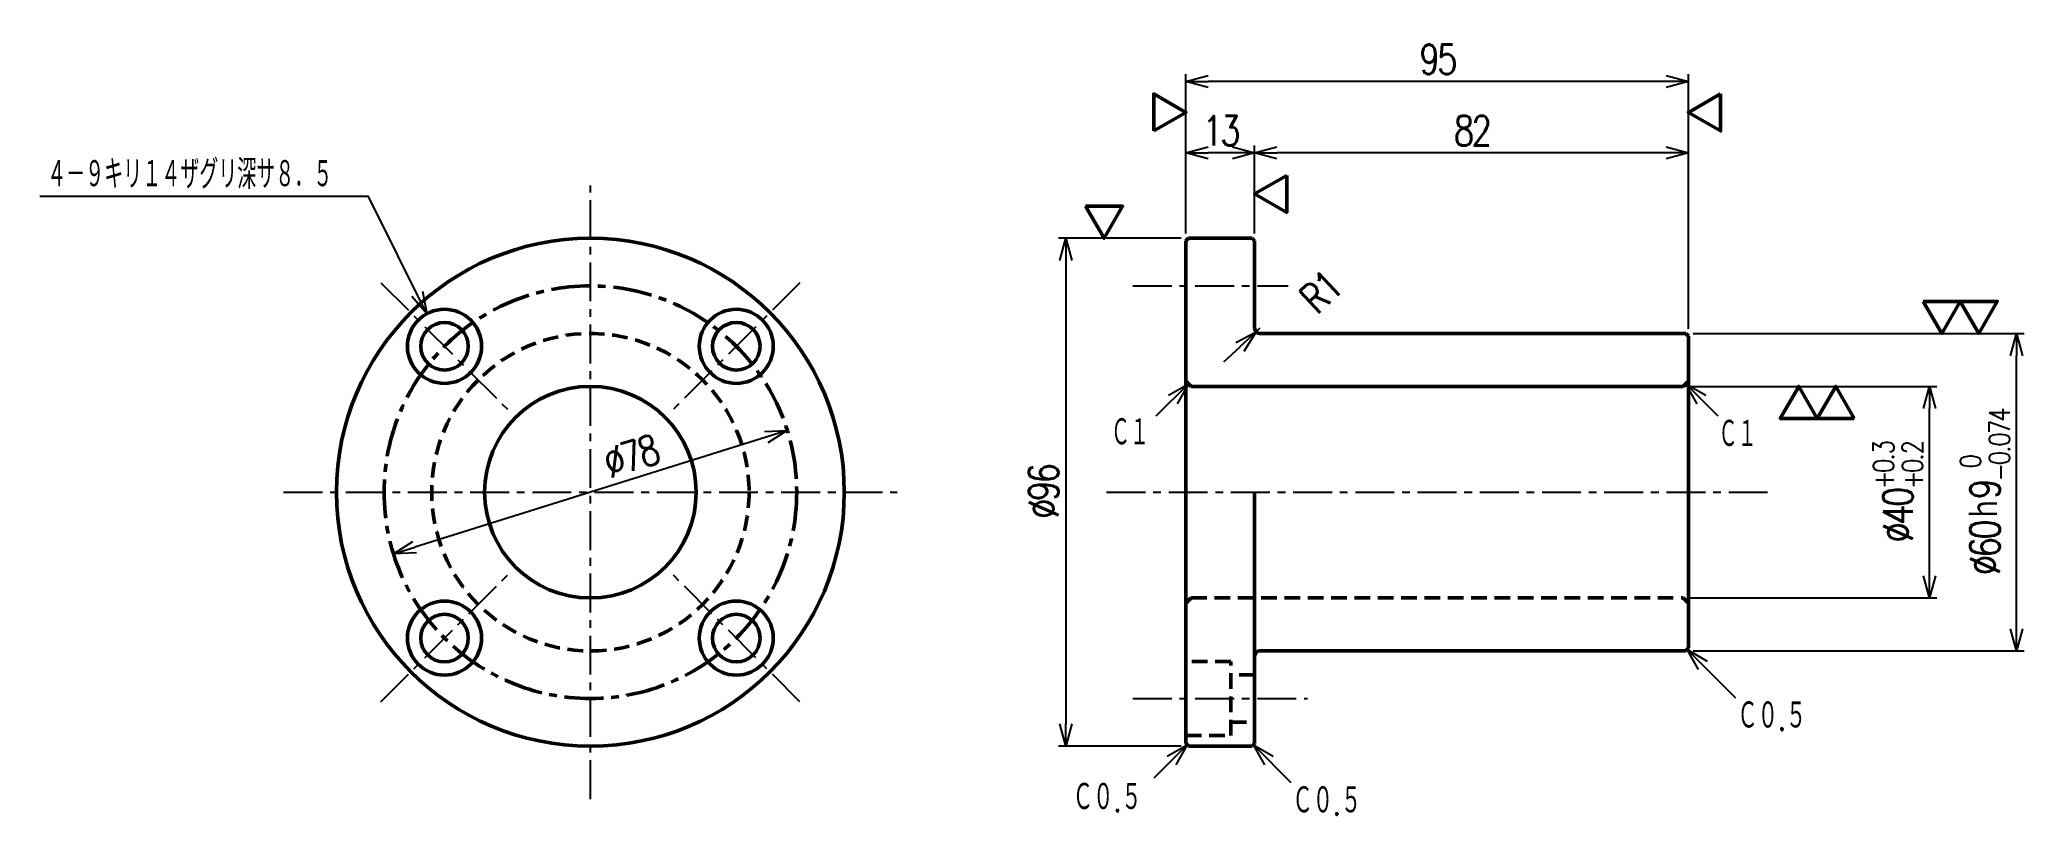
# Model space of a CAD drawing. Header units: millimetres. Extents: x -217 to 159, y -61 to 86.
import ezdxf

# ---------------------------------------------------------------- set-up
doc = ezdxf.new("R2010")
doc.units = ezdxf.units.MM
doc.header["$LTSCALE"] = 0.231496
doc.linetypes.add('CENTER', pattern=[50.8, 31.75, -6.35, 6.35, -6.35])
doc.linetypes.add('DASHED', pattern=[19.05, 12.7, -6.35])
doc.layers.add('NoLayerName_001', color=7, linetype='Continuous')
doc.layers.add('NoLayerName_002', color=7, linetype='Continuous')
doc.styles.get("Standard").update_dxf_attribs({"font": 'txt', "bigfont": 'extfont2'})
doc.dimstyles.get("Standard").update_dxf_attribs({"dimtxt": 2.5, "dimasz": 2.5, "dimexe": 1.25, "dimexo": 0.625, "dimtad": 1, "dimdec": 3, "dimzin": 0, "dimdsep": 46, "dimtxsty": 'Standard', "dimcen": 2.5, "dimadec": 0, "dimazin": 0, "dimtfac": 0.75, "dimtdec": 3, "dimtmove": 0, "dimatfit": 3, "dimfxl": 1, "dimarcsym": 0})

# ---------------------------------------------------------------- blocks, each defined once
blk = doc.blocks.new('_OPEN30')
at = {"color": 0, "linetype": 'ByBlock', "lineweight": -2}
for p, q in [((-1, 0.267949), (0, 0)), ((0, 0), (-1, -0.267949)), ((0, 0), (-1, 0))]:
    blk.add_line(p, q, dxfattribs=at)
blk = doc.blocks.new('*D15')
at = {"layer": 'Defpoints', "color": 0}
for p in [(13, 64.13), (13, 47.5), (95, 29.5)]:
    blk.add_point(p, dxfattribs=at)
at = {"layer": 'NoLayerName_001', "color": 0, "linetype": 'Continuous', "lineweight": 25}
for p, q in [((13, 48.9), (13, 65.53)), ((90.8, 64.13), (17.2, 64.13)), ((95, 30.9), (95, 65.53))]:
    blk.add_line(p, q, dxfattribs=at)
at = {"layer": 'NoLayerName_001', "color": 0, "lineweight": 25, "xscale": 4.2, "yscale": 4.2, "zscale": 4.2}
for p, rotation in [((13, 64.13), 180), ((95, 64.13), 360)]:
    blk.add_blockref('_OPEN30', p, dxfattribs=dict(at, rotation=rotation))
at = {"layer": 'NoLayerName_001', "color": 2, "lineweight": 50, "insert": (54, 68.33), "char_height": 5.6, "attachment_point": 5}
blk.add_mtext('\\W0.8000;\\T0.8750;82', dxfattribs=at)
blk = doc.blocks.new('*D16')
at = {"layer": 'Defpoints', "color": 0}
for p in [(0, 64.13), (0, 47.5), (13, 47.5)]:
    blk.add_point(p, dxfattribs=at)
at = {"layer": 'NoLayerName_001', "color": 0, "linetype": 'Continuous', "lineweight": 25}
for p, q in [((0, 48.9), (0, 65.53)), ((8.8, 64.13), (4.2, 64.13)), ((13, 48.9), (13, 65.53))]:
    blk.add_line(p, q, dxfattribs=at)
at = {"layer": 'NoLayerName_001', "color": 0, "lineweight": 25, "xscale": 4.2, "yscale": 4.2, "zscale": 4.2, "rotation": 180}
blk.add_blockref('_OPEN30', (0, 64.13), dxfattribs=at)
at = {"layer": 'NoLayerName_001', "color": 0, "lineweight": 25, "xscale": 4.2, "yscale": 4.2, "zscale": 4.2}
blk.add_blockref('_OPEN30', (13, 64.13), dxfattribs=at)
at = {"layer": 'NoLayerName_001', "color": 2, "lineweight": 50, "insert": (6.5, 68.33), "char_height": 5.6, "attachment_point": 5}
blk.add_mtext('\\W0.8000;\\T0.8750;13', dxfattribs=at)
blk = doc.blocks.new('*D17')
at = {"layer": 'Defpoints', "color": 0}
for p in [(0, 77.64), (0, 47.5), (95, 29.5)]:
    blk.add_point(p, dxfattribs=at)
at = {"layer": 'NoLayerName_001', "color": 0, "linetype": 'Continuous', "lineweight": 25}
for p, q in [((0, 48.9), (0, 79.04)), ((95, 30.9), (95, 79.04)), ((90.8, 77.64), (4.2, 77.64))]:
    blk.add_line(p, q, dxfattribs=at)
at = {"layer": 'NoLayerName_001', "color": 0, "lineweight": 25, "xscale": 4.2, "yscale": 4.2, "zscale": 4.2}
for p, rotation in [((0, 77.64), 180), ((95, 77.64), 360)]:
    blk.add_blockref('_OPEN30', p, dxfattribs=dict(at, rotation=rotation))
at = {"layer": 'NoLayerName_001', "color": 2, "lineweight": 50, "insert": (47.5, 81.84), "char_height": 5.6, "attachment_point": 5}
blk.add_mtext('\\W0.8000;\\T0.8750;95', dxfattribs=at)
blk = doc.blocks.new('*D18')
at = {"layer": 'Defpoints', "color": 0}
for p in [(0.5, 48), (-22.68, -48), (0.5, -48)]:
    blk.add_point(p, dxfattribs=at)
at = {"layer": 'NoLayerName_001', "color": 0, "linetype": 'Continuous', "lineweight": 25}
for p, q in [((-0.9, 48), (-24.08, 48)), ((-22.68, 43.8), (-22.68, -43.8)), ((-0.9, -48), (-24.08, -48))]:
    blk.add_line(p, q, dxfattribs=at)
at = {"layer": 'NoLayerName_001', "color": 0, "lineweight": 25, "xscale": 4.2, "yscale": 4.2, "zscale": 4.2}
for p, rotation in [((-22.68, 48), 90.00000000000001), ((-22.68, -48), 270)]:
    blk.add_blockref('_OPEN30', p, dxfattribs=dict(at, rotation=rotation))
at = {"layer": 'NoLayerName_001', "color": 2, "lineweight": 50, "insert": (-26.88, 0), "char_height": 5.6, "attachment_point": 5, "rotation": 90}
blk.add_mtext('\\W0.8000;\\T0.8750;%%c96', dxfattribs=at)
blk = doc.blocks.new('DIM_0002')
at = {"color": 3, "linetype": 'Continuous', "lineweight": 25}
blk.add_line((14.65, 11.99), (8.5, 5.84), dxfattribs=at)
blk.add_lwpolyline([(10.89, 9.81), (14.65, 11.99), (12.48, 8.22)], dxfattribs=at)
at = {"color": 2, "linetype": 'Continuous', "lineweight": 50, "width": 0.583333}
blk.add_text('Ｃ１', height=5.6, dxfattribs=at).set_placement((0, 0))
blk = doc.blocks.new('DIM_0003')
at = {"color": 3, "linetype": 'Continuous', "lineweight": 25}
blk.add_line((0, 12.29), (6.05, 6.24), dxfattribs=at)
blk.add_lwpolyline([(2.17, 8.52), (0, 12.29), (3.77, 10.12)], dxfattribs=at)
at = {"color": 2, "linetype": 'Continuous', "lineweight": 50, "width": 0.583333}
blk.add_text('Ｃ１', height=5.6, dxfattribs=at).set_placement((6.19, 0))
blk = doc.blocks.new('DIM_0004')
at = {"color": 3, "linetype": 'Continuous', "lineweight": 25}
blk.add_line((21.63, 12.68), (15.34, 6.39), dxfattribs=at)
blk.add_lwpolyline([(17.86, 10.5), (21.63, 12.68), (19.45, 8.91)], dxfattribs=at)
at = {"color": 2, "linetype": 'Continuous', "lineweight": 50, "width": 0.622881}
blk.add_text('Ｃ０.５', height=5.6, dxfattribs=at).set_placement((0, 0))
blk = doc.blocks.new('SX_FinishSymbol_2')
at = {"color": 0, "linetype": 'ByBlock', "lineweight": -2}
for points in [[(-1, 0.866), (-0.5, 0), (0, 0.866)], [(0, 0.866), (0.5, 0), (1, 0.866)]]:
    blk.add_lwpolyline(points, close=True, dxfattribs=at)
blk = doc.blocks.new('DIM_0005')
at = {"color": 3, "linetype": 'Continuous', "lineweight": 25}
blk.add_line((0, 13.31), (7.1, 6.21), dxfattribs=at)
blk.add_lwpolyline([(2.17, 9.55), (0, 13.31), (3.77, 11.14)], dxfattribs=at)
at = {"color": 2, "linetype": 'Continuous', "lineweight": 50, "width": 0.622881}
blk.add_text('Ｃ０.５', height=5.6, dxfattribs=at).set_placement((7.39, 0))
blk = doc.blocks.new('SX_FinishSymbol_1')
at = {"color": 0, "linetype": 'ByBlock', "lineweight": -2}
blk.add_lwpolyline([(-0.5, 0.866), (0, 0), (0.5, 0.866)], close=True, dxfattribs=at)
blk = doc.blocks.new('DIM_0006')
at = {"color": 3, "linetype": 'Continuous', "lineweight": 25}
blk.add_line((0, 15.27), (9.15, 6.12), dxfattribs=at)
blk.add_lwpolyline([(2.17, 11.5), (0, 15.27), (3.77, 13.09)], dxfattribs=at)
at = {"color": 2, "linetype": 'Continuous', "lineweight": 50, "width": 0.622881}
blk.add_text('Ｃ０.５', height=5.6, dxfattribs=at).set_placement((9.5, 0))
blk = doc.blocks.new('*D26')
at = {"layer": 'Defpoints', "color": 0}
for p in [(94.5, 30), (157.03, 30), (94.5, -30)]:
    blk.add_point(p, dxfattribs=at)
at = {"layer": 'NoLayerName_001', "color": 0, "linetype": 'Continuous', "lineweight": 25}
for p, q in [((95.9, 30), (158.43, 30)), ((157.03, -25.8), (157.03, 25.8)), ((95.9, -30), (158.43, -30))]:
    blk.add_line(p, q, dxfattribs=at)
at = {"layer": 'NoLayerName_001', "color": 0, "lineweight": 25, "xscale": 4.2, "yscale": 4.2, "zscale": 4.2}
for p, rotation in [((157.03, 30), 90), ((157.03, -30), 270)]:
    blk.add_blockref('_OPEN30', p, dxfattribs=dict(at, rotation=rotation))
at = {"layer": 'NoLayerName_001', "color": 2, "lineweight": 50, "insert": (151.06, 0), "char_height": 5.6, "attachment_point": 5, "rotation": 90}
blk.add_mtext('\\A1;\\W0.8000;\\T0.8750;%%c60ｈ9{{\\H0.70x;\\A1;\\S 0^ -0.074;}}', dxfattribs=at)
blk = doc.blocks.new('*D28')
at = {"layer": 'Defpoints', "color": 0}
for p in [(13.27, 30.32), (14, 31)]:
    blk.add_point(p, dxfattribs=at)
at = {"layer": 'NoLayerName_001', "color": 0, "linetype": 'Continuous', "lineweight": 25}
for p, q in [((14, 31), (13.27, 30.32)), ((10.21, 27.44), (7.14, 24.57))]:
    blk.add_line(p, q, dxfattribs=at)
at = {"layer": 'NoLayerName_001', "color": 0, "lineweight": 25, "xscale": 4.2, "yscale": 4.2, "zscale": 4.2, "rotation": 43.17481014652017}
blk.add_blockref('_OPEN30', (13.27, 30.32), dxfattribs=at)
at = {"layer": 'NoLayerName_001', "color": 2, "lineweight": 50, "insert": (25.43, 37.78), "char_height": 5.6, "attachment_point": 5, "rotation": 43.1748}
blk.add_mtext('\\W0.8000;\\T0.8750;R1', dxfattribs=at)
blk = doc.blocks.new('_NONE')
blk = doc.blocks.new('*D29')
at = {"layer": 'Defpoints', "color": 0}
for p in [(94, 20), (140.56, 20), (94, -20)]:
    blk.add_point(p, dxfattribs=at)
at = {"layer": 'NoLayerName_001', "color": 0, "linetype": 'Continuous', "lineweight": 25}
for p, q in [((95.4, 20), (141.96, 20)), ((140.56, -15.8), (140.56, 15.8)), ((95.4, -20), (141.96, -20))]:
    blk.add_line(p, q, dxfattribs=at)
at = {"layer": 'NoLayerName_001', "color": 0, "lineweight": 25, "xscale": 4.2, "yscale": 4.2, "zscale": 4.2}
for p, rotation in [((140.56, 20), 90), ((140.56, -20), 270)]:
    blk.add_blockref('_OPEN30', p, dxfattribs=dict(at, rotation=rotation))
at = {"layer": 'NoLayerName_001', "color": 2, "lineweight": 50, "insert": (134.59, 0), "char_height": 5.6, "attachment_point": 5, "rotation": 90}
blk.add_mtext('\\A1;\\W0.8000;\\T0.8750;%%c40{\\H3.920000;\\S+0.3^ +0.2;}', dxfattribs=at)
blk = doc.blocks.new('JZB_0004')
at = {"layer": 'NoLayerName_002', "color": 7, "linetype": 'Continuous', "lineweight": 50}
for p, q in [((0.5, 96), (0, 95.5)), ((0, 48), (0, 95.5)), ((12.5, 96), (0.5, 96)), ((13, 95.5), (12.5, 96)), ((13, 79), (13, 95.5)), ((14, 78), (94.5, 78)), ((95, 77.5), (94.5, 78)), ((95, 48), (95, 77.5)), ((1, 68), (0, 69)), ((94, 68), (1, 68)), ((95, 69), (94, 68)), ((0, 48), (0, 0.5)), ((13, 48), (13, 0.5)), ((95, 48), (95, 18.5)), ((14, 18), (94.5, 18)), ((94.5, 18), (95, 18.5)), ((0, 0.5), (0.5, 0)), ((0.5, 0), (12.5, 0)), ((12.5, 0), (13, 0.5))]:
    blk.add_line(p, q, dxfattribs=at)
at = {"layer": 'NoLayerName_002', "color": 3, "linetype": 'DASHED', "lineweight": 50}
for p, q in [((0, 27), (1, 28)), ((1, 28), (94, 28)), ((94, 28), (95, 27))]:
    blk.add_line(p, q, dxfattribs=at)
at = {"layer": 'NoLayerName_002', "color": 7, "linetype": 'Continuous', "lineweight": 50}
for centre, start, end in [((14, 79), 180, 270), ((14, 17), 90, 180)]:
    blk.add_arc(centre, 1, start, end, dxfattribs=at)
blk = doc.blocks.new('JZB_0005')
at = {"layer": 'NoLayerName_002', "color": 4, "linetype": 'CENTER', "lineweight": 25}
blk.add_line((0, 0), (29.33, 0), dxfattribs=at)
blk = doc.blocks.new('JZB_0006')
at = {"layer": 'NoLayerName_002', "color": 3, "linetype": 'DASHED', "lineweight": 50}
for p, q in [((18.5, 14), (10, 14)), ((18.5, 0), (18.5, 14)), ((23, 11.5), (18.5, 11.5)), ((18.5, 2.5), (23, 2.5)), ((10, 0), (18.5, 0))]:
    blk.add_line(p, q, dxfattribs=at)
at = {"layer": 'NoLayerName_002', "color": 4, "linetype": 'CENTER', "lineweight": 25}
blk.add_line((0, 7), (33, 7), dxfattribs=at)
blk = doc.blocks.new('*D30')
at = {"layer": 'Defpoints', "color": 0}
for p in [(-75.34, 11.65), (-149.78, -11.65)]:
    blk.add_point(p, dxfattribs=at)
at = {"layer": 'NoLayerName_001', "color": 0, "linetype": 'Continuous', "lineweight": 25}
blk.add_line((-79.35, 10.4), (-145.78, -10.4), dxfattribs=at)
at = {"layer": 'NoLayerName_001', "color": 0, "lineweight": 25, "xscale": 4.2, "yscale": 4.2, "zscale": 4.2}
for p, rotation in [((-75.34, 11.65), 17.38059128108653), ((-149.78, -11.65), 197.3805912810865)]:
    blk.add_blockref('_OPEN30', p, dxfattribs=dict(at, rotation=rotation))
at = {"layer": 'NoLayerName_001', "color": 2, "lineweight": 50, "insert": (-104.97, 6.78), "char_height": 5.6, "attachment_point": 5, "rotation": 17.3806}
blk.add_mtext('\\W0.8000;\\T0.8750;%%c78', dxfattribs=at)
blk = doc.blocks.new('DIM_0007')
at = {"color": 3, "linetype": 'Continuous', "lineweight": 25}
for points in [[(73.18, 0), (62.16, 22.17), (0, 22.17)], [(72.32, 4.26), (73.18, 0), (70.3, 3.26)]]:
    blk.add_lwpolyline(points, dxfattribs=at)
at = {"color": 2, "linetype": 'Continuous', "lineweight": 50, "width": 0.583333}
blk.add_text('４－９キリ１４ザグリ深サ８．５', height=5.6, dxfattribs=at).set_placement((1.4, 23.57))
blk = doc.blocks.new('JZB_0007')
at = {"layer": 'NoLayerName_002', "color": 7, "linetype": 'Continuous', "lineweight": 50}
for radius in [48, 20]:
    blk.add_circle((48, 48), radius, dxfattribs=at)
at = {"layer": 'NoLayerName_002', "color": 3, "linetype": 'DASHED', "lineweight": 50}
blk.add_circle((48, 48), 30, dxfattribs=at)
blk = doc.blocks.new('JZB_0008')
at = {"layer": 'NoLayerName_002', "color": 7, "linetype": 'Continuous', "lineweight": 50}
for radius in [7, 4.5]:
    blk.add_circle((7, 7), radius, dxfattribs=at)
blk = doc.blocks.new('JZB_0009')
at = {"layer": 'NoLayerName_002', "color": 7, "linetype": 'Continuous', "lineweight": 50}
for radius in [7, 4.5]:
    blk.add_circle((7, 7), radius, dxfattribs=at)
blk = doc.blocks.new('JZB_0010')
at = {"layer": 'NoLayerName_002', "color": 7, "linetype": 'Continuous', "lineweight": 50}
for radius in [7, 4.5]:
    blk.add_circle((7, 7), radius, dxfattribs=at)
blk = doc.blocks.new('JZB_0011')
at = {"layer": 'NoLayerName_002', "color": 7, "linetype": 'Continuous', "lineweight": 50}
for radius in [7, 4.5]:
    blk.add_circle((7, 7), radius, dxfattribs=at)

msp = doc.modelspace()

# ---------------------------------------------------------------- linework, layer by layer
at = {"layer": 'NoLayerName_001', "color": 4, "linetype": 'CENTER', "lineweight": 25}
for p, q in [((-112.5643, -58), (-112.5643, 58)), ((-152.1623, 39.598), (-128.1207, 15.5563)), ((-72.9663, 39.598), (-97.008, 15.5563)), ((-170.5643, 0), (-54.5643, 0)), ((-15, 0), (110, 0)), ((-152.1623, -39.598), (-128.1207, -15.5563)), ((-72.9663, -39.598), (-97.008, -15.5563))]:
    msp.add_line(p, q, dxfattribs=at)
at = {"layer": 'NoLayerName_001', "color": 4, "linetype": 'CENTER', "lineweight": 50}
msp.add_circle((-112.5643, 0), 39, dxfattribs=at)
at = {"layer": 'NoLayerName_001', "color": 7, "linetype": 'Continuous', "lineweight": 50}
msp.add_point((0, 0), dxfattribs=at)

# ---------------------------------------------------------------- block references
at = {"layer": 'NoLayerName_001', "color": 1, "lineweight": 50}
for name, p, xscale, yscale, zscale, rotation in [('SX_FinishSymbol_1', (0, 71.7992), 6.999999999999998, 6.999999999999998, 6.999999999999998, 89.99999999999997), ('SX_FinishSymbol_1', (95, 71.7992), 7.000000000000001, 7.000000000000001, 7.000000000000001, 269.9999999999999), ('SX_FinishSymbol_1', (13, 56.3919), 7.000000000000001, 7.000000000000001, 7.000000000000001, 269.9999999999999), ('SX_FinishSymbol_2', (119.348, 20), 6.999999999999996, 6.999999999999996, 6.999999999999996, 180)]:
    msp.add_blockref(name, p, dxfattribs=dict(at, xscale=xscale, yscale=yscale, zscale=zscale, rotation=rotation))
at = {"layer": 'NoLayerName_001', "color": 3, "linetype": 'Continuous', "lineweight": 25}
for name, p in [('DIM_0007', (-216.6426, 33.74)), ('DIM_0002', (-14.1546, 8.5115)), ('DIM_0003', (94.5, 8.2102)), ('DIM_0006', (94.75, -45.0176)), ('DIM_0004', (-21.3771, -60.4253)), ('DIM_0005', (12.75, -61.0607))]:
    msp.add_blockref(name, p, dxfattribs=at)
at = {"layer": 'NoLayerName_001', "color": 1, "lineweight": 50, "xscale": 6.999999999999995, "yscale": 6.999999999999995, "zscale": 6.999999999999995}
for name, p in [('SX_FinishSymbol_1', (-15.4531, 48)), ('SX_FinishSymbol_2', (146.378, 30))]:
    msp.add_blockref(name, p, dxfattribs=at)
at = {"layer": 'NoLayerName_001'}
for name, p in [('JZB_0007', (-160.5643, -48)), ('JZB_0004', (0, -48)), ('JZB_0005', (-10, 39)), ('JZB_0011', (-147.1415, 20.5772)), ('JZB_0008', (-91.9871, 20.5772)), ('JZB_0010', (-147.1415, -34.5772)), ('JZB_0009', (-91.9871, -34.5772)), ('JZB_0006', (-10, -46))]:
    msp.add_blockref(name, p, dxfattribs=at)

# ---------------------------------------------------------------- dimensions: what is measured, and where the dimension line sits
at = {"layer": 'NoLayerName_001', "color": 3, "linetype": 'Continuous', "lineweight": 50}
for base, p1, p2, angle, override, picture, middle in [((0, 77.6432), (95, 29.5), (0, 47.5), 180, {"dimtxt": 5.6, "dimasz": 4.2, "dimexe": 1.4, "dimexo": 1.4, "dimgap": 1.4, "dimzin": 8, "dimblk": 'OPEN30', "dimclrd": 0, "dimclre": 0, "dimclrt": 2, "dimtp": 0, "dimtm": 0, "dimlwd": 25, "dimlwe": 25}, '*D17', (47.5, 77.6432)), ((0, 64.1323), (13, 47.5), (0, 47.5), 180, {"dimtxt": 5.6, "dimasz": 4.2, "dimexe": 1.4, "dimexo": 1.4, "dimgap": 1.4, "dimzin": 8, "dimblk": 'OPEN30', "dimclrd": 0, "dimclre": 0, "dimclrt": 2, "dimtp": 0, "dimtm": 0, "dimlwd": 25, "dimlwe": 25}, '*D16', (6.5, 64.1323)), ((13, 64.1323), (95, 29.5), (13, 47.5), 180, {"dimtxt": 5.6, "dimasz": 4.2, "dimexe": 1.4, "dimexo": 1.4, "dimgap": 1.4, "dimzin": 8, "dimblk": 'OPEN30', "dimclrd": 0, "dimclre": 0, "dimclrt": 2, "dimtp": 0, "dimtm": 0, "dimlwd": 25, "dimlwe": 25}, '*D15', (54, 64.1323)), ((-22.6774, -48), (0.5, 48), (0.5, -48), 270, {"dimtxt": 5.6, "dimasz": 4.2, "dimexe": 1.4, "dimexo": 1.4, "dimgap": 1.4, "dimzin": 8, "dimpost": '%%c<>', "dimblk": 'OPEN30', "dimclrd": 0, "dimclre": 0, "dimclrt": 2, "dimtp": 0, "dimtm": 0, "dimlwd": 25, "dimlwe": 25}, '*D18', (-22.6774, 0)), ((157.0328, 30), (94.5, -30), (94.5, 30), 90, {"dimtxt": 5.6, "dimasz": 4.2, "dimexe": 1.4, "dimexo": 1.4, "dimgap": 1.4, "dimzin": 8, "dimpost": '%%c<>ｈ9{{\\H0.70x;\\A1;\\S 0^-0.074;}}', "dimblk": 'OPEN30', "dimclrd": 0, "dimclre": 0, "dimclrt": 2, "dimtp": 0, "dimtm": 0.074, "dimtfac": 0.7, "dimtolj": 1, "dimlwd": 25, "dimlwe": 25}, '*D26', (157.0328, 0)), ((140.5642, 20), (94, -20), (94, 20), 90, {"dimtxt": 5.6, "dimasz": 4.2, "dimexe": 1.4, "dimexo": 1.4, "dimgap": 1.4, "dimzin": 8, "dimpost": '%%c<>', "dimblk": 'OPEN30', "dimclrd": 0, "dimclre": 0, "dimclrt": 2, "dimtol": 1, "dimtp": 0.3, "dimtm": -0.2, "dimtfac": 0.7, "dimtdec": 1, "dimtolj": 1, "dimlwd": 25, "dimlwe": 25}, '*D29', (140.5642, 0))]:
    dim = msp.add_linear_dim(base=base, p1=p1, p2=p2, angle=angle, text='\\W0.8000;\\T0.8750;<>', dimstyle='Standard', override=override, dxfattribs=at)
    dim.commit()
    dim.dimension.update_dxf_attribs({"geometry": picture, "text_midpoint": middle, "dimtype": 160})
dim = msp.add_radius_dim(center=(14, 31), mpoint=(13.2707, 30.3158), text='\\W0.8000;\\T0.8750;<>', dimstyle='Standard', override={"dimtxt": 5.6, "dimasz": 4.2, "dimexe": 1.4, "dimexo": 1.4, "dimgap": 1.4, "dimtad": 3, "dimzin": 8, "dimblk1": 'NONE', "dimblk2": 'OPEN30', "dimsah": 1, "dimclrd": 0, "dimclre": 0, "dimclrt": 2, "dimtp": 0, "dimtm": 0, "dimtmove": 2, "dimlwd": 25, "dimlwe": 25}, dxfattribs=at)
dim.commit()
dim.dimension.update_dxf_attribs({"geometry": '*D28', "text_midpoint": (25.4261, 37.7798), "dimtype": 164})
dim = msp.add_diameter_dim_2p(p1=(-149.7836, -11.65), p2=(-75.345, 11.65), text='\\W0.8000;\\T0.8750;<>', dimstyle='Standard', override={"dimtxt": 5.6, "dimasz": 4.2, "dimexe": 1.4, "dimexo": 1.4, "dimgap": 1.4, "dimzin": 8, "dimpost": '%%c<>', "dimblk": 'OPEN30', "dimse1": 1, "dimclrd": 0, "dimclre": 0, "dimclrt": 2, "dimtp": 0, "dimtm": 0, "dimatfit": 2, "dimlwd": 25, "dimlwe": 65534}, dxfattribs=at)
dim.commit()
dim.dimension.update_dxf_attribs({"geometry": '*D30', "text_midpoint": (-103.7125, 2.7707), "dimtype": 163})

doc.saveas('drawing.dxf')
